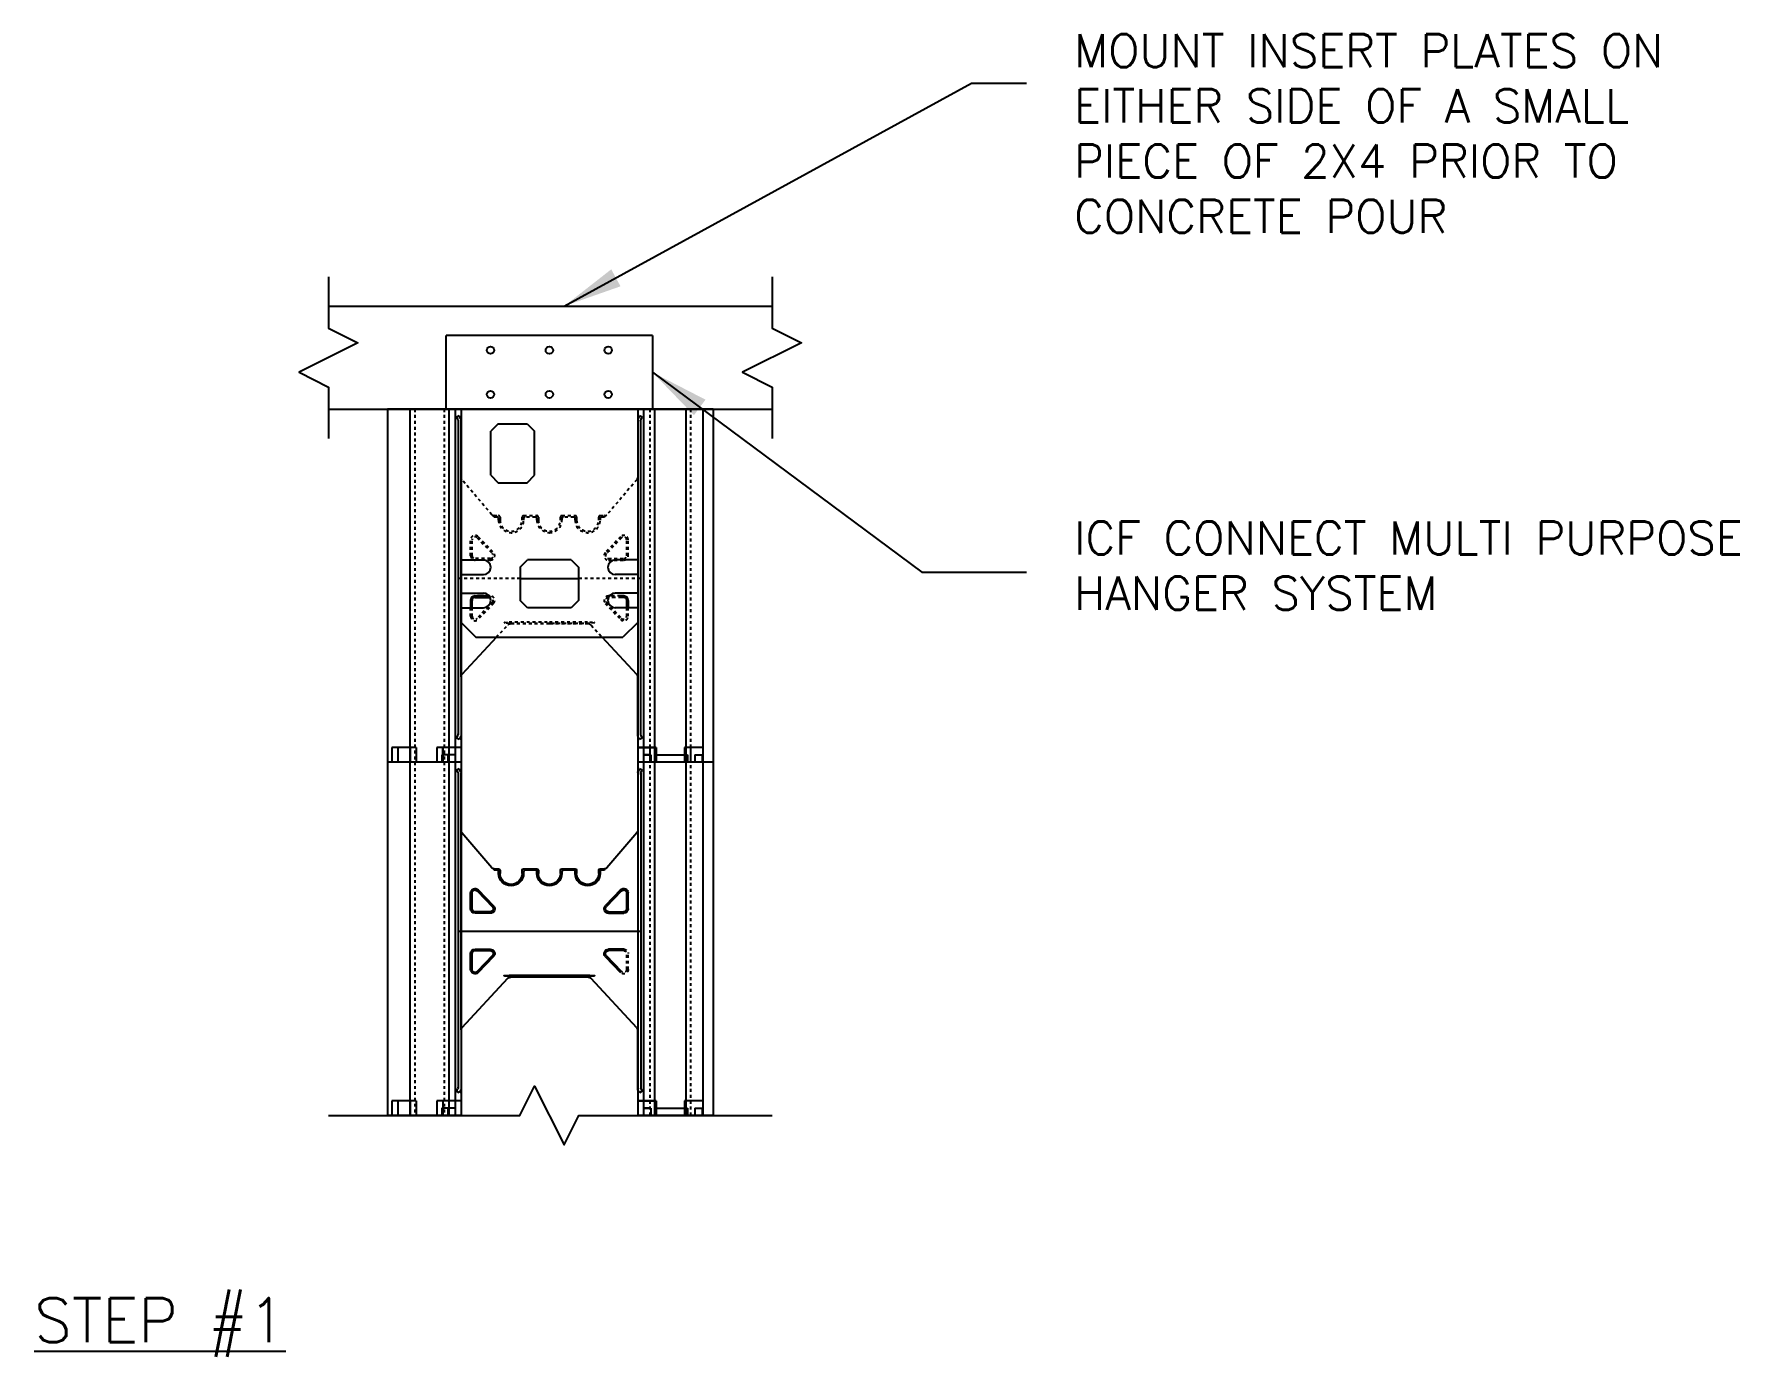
# Model space of a CAD drawing. Header units: inches. Extents: x -50 to 119, y -110 to 80.
# Drawn here: x -48.5 to 9.4, y 32 to 77 of the extents above; entities that cross this region are included whole.
import ezdxf

# ---------------------------------------------------------------- set-up
doc = ezdxf.new("R2010")
doc.units = ezdxf.units.IN
doc.header["$MEASUREMENT"] = 0
doc.linetypes.add('DASHED2', pattern=[0.375, 0.25, -0.125])
doc.linetypes.add('HIDDEN2', pattern=[0.1875, 0.125, -0.0625])
for name, color, linetype in [('LAYER 12', 12, 'Continuous'), ('LAYER 3', 3, 'Continuous'), ('LAYER 5', 5, 'Continuous'), ('LAYER 7', 7, 'Continuous'), ('LAYER 8', 8, 'Continuous')]:
    doc.layers.add(name, color=color, linetype=linetype)
doc.styles.add('NOTES', font='simplex.shx', dxfattribs={"height": 1})
doc.dimstyles.new('DIM-16', dxfattribs={"dimscale": 16, "dimtxt": 0.09375, "dimasz": 0.125, "dimexe": 0.1875, "dimexo": 0.0625, "dimgap": 0.0625, "dimtad": 0, "dimtih": 1, "dimtoh": 1, "dimdec": 4, "dimzin": 3, "dimdsep": 46, "dimlunit": 4, "dimtxsty": 'NOTES', "dimcen": 0.0625, "dimclrt": 4, "dimadec": 0, "dimazin": 0, "dimtfac": 1, "dimtdec": 4, "dimtofl": 0, "dimtmove": 0, "dimatfit": 3, "dimfxl": 1, "dimfrac": 2, "dimtolj": 1, "dimtzin": 0, "dimarcsym": 0})

# ---------------------------------------------------------------- blocks, each defined once
blk = doc.blocks.new('A$C01DD0D20')
at = {"layer": 'LAYER 12'}
for p, q in [((0.35, 12.5), (0.975, 12.5)), ((0.35, 12.5), (0.35, 0)), ((0.35, 12.5), (0.975, 12.5)), ((0.35, 12.5), (0.35, 12)), ((0.925, 12.5), (0.925, 0)), ((0.975, 12.5), (0.975, 12)), ((0.975, 12.5), (0.975, 12)), ((1.937, 12.5), (1.937, 12)), ((1.937, 12.5), (2.562, 12.5)), ((1.937, 12.5), (1.937, 12)), ((1.937, 12.5), (2.562, 12.5)), ((1.987, 12.5), (1.987, 0)), ((2.112, 12.25), (2.112, 12)), ((2.112, 12.25), (2.362, 12.25)), ((2.362, 12.25), (2.362, 0)), ((2.562, 12.5), (2.562, 12)), ((8.562, 12.5), (9.187, 12.5)), ((8.562, 12.5), (8.562, 12)), ((8.562, 12.5), (9.187, 12.5)), ((8.762, 12.25), (8.762, 0)), ((8.762, 12.25), (9.012, 12.25)), ((8.762, 12.25), (8.762, 12)), ((8.762, 12.25), (9.012, 12.25)), ((9.012, 12.25), (9.012, 12)), ((9.012, 12.25), (9.012, 12)), ((9.187, 12.5), (9.187, 12)), ((9.187, 12.5), (9.187, 12)), ((10.087, 12.5), (10.087, 12)), ((10.087, 12.5), (10.712, 12.5)), ((10.087, 12.5), (10.087, 12)), ((10.087, 12.5), (10.712, 12.5)), ((10.712, 12.5), (10.712, 12)), ((10.712, 12.5), (10.712, 12)), ((2.41, 11.727), (2.497, 11.777)), ((2.456, 11.648), (2.41, 11.727)), ((2.462, 11.625), (2.462, 0.927)), ((2.462, 11.586), (2.462, 11.623)), ((2.497, 11.777), (2.556, 11.675)), ((2.562, 11.65), (2.562, 9.67)), ((8.562, 9.67), (8.562, 11.65)), ((8.569, 11.675), (8.628, 11.777)), ((8.628, 11.777), (8.715, 11.727)), ((8.662, 11.625), (8.662, 0.927)), ((8.662, 11.623), (8.662, 11.586)), ((8.715, 11.727), (8.669, 11.648)), ((8.977, 12), (8.977, 0)), ((10.297, 12), (10.297, 0)), ((2.562, 9.67), (2.562, 2.909)), ((2.59, 9.601), (3.608, 8.411)), ((7.517, 8.411), (8.535, 9.601)), ((8.562, 2.909), (8.562, 9.67)), ((3.68, 8.38), (3.687, 8.38)), ((3.837, 8.38), (3.68, 8.38)), ((3.687, 8.38), (3.687, 8.33)), ((3.687, 8.33), (3.787, 8.33)), ((3.837, 8.28), (3.837, 8.225)), ((3.887, 8.225), (3.887, 8.33)), ((4.637, 8.33), (4.637, 8.225)), ((5.137, 8.38), (4.687, 8.38)), ((4.687, 8.225), (4.687, 8.28)), ((4.737, 8.33), (5.087, 8.33)), ((5.137, 8.28), (5.137, 8.225)), ((5.187, 8.225), (5.187, 8.33)), ((5.937, 8.33), (5.937, 8.225)), ((6.437, 8.38), (5.987, 8.38)), ((5.987, 8.225), (5.987, 8.28)), ((6.037, 8.33), (6.387, 8.33)), ((6.437, 8.28), (6.437, 8.225)), ((6.487, 8.225), (6.487, 8.33)), ((7.237, 8.33), (7.237, 8.225)), ((7.445, 8.38), (7.287, 8.38)), ((7.287, 8.225), (7.287, 8.28)), ((7.337, 8.33), (7.437, 8.33)), ((7.437, 8.33), (7.437, 8.38)), ((7.437, 8.38), (7.445, 8.38)), ((2.887, 7.02), (2.887, 7.561)), ((2.937, 7.02), (2.937, 7.561)), ((3.11, 7.63), (3.629, 7.089)), ((3.146, 7.665), (3.665, 7.124)), ((7.979, 7.665), (7.46, 7.124)), ((8.015, 7.63), (7.496, 7.089)), ((8.187, 7.02), (8.187, 7.561)), ((8.237, 7.02), (8.237, 7.561)), ((3.557, 6.92), (3.037, 6.92)), ((3.557, 6.87), (3.037, 6.87)), ((7.568, 6.92), (8.087, 6.92)), ((7.568, 6.87), (8.087, 6.87)), ((2.462, 6.25), (8.662, 6.25)), ((3.037, 5.65), (3.557, 5.65)), ((3.037, 5.6), (3.557, 5.6)), ((3.629, 5.431), (3.11, 4.89)), ((3.665, 5.396), (3.146, 4.855)), ((7.46, 5.396), (7.979, 4.855)), ((7.496, 5.431), (8.015, 4.89)), ((8.087, 5.65), (7.568, 5.65)), ((8.087, 5.6), (7.568, 5.6)), ((8.187, 4.959), (8.187, 5.5)), ((8.237, 4.959), (8.237, 5.5)), ((2.592, 2.979), (4.144, 4.656)), ((4.192, 4.77), (4.036, 4.755)), ((4.036, 4.735), (4.192, 4.72)), ((5.562, 4.77), (4.192, 4.77)), ((4.192, 4.72), (5.562, 4.72)), ((4.25, 4.7), (5.562, 4.7)), ((6.933, 4.77), (5.562, 4.77)), ((5.562, 4.72), (6.933, 4.72)), ((5.562, 4.7), (6.875, 4.7)), ((7.089, 4.755), (6.933, 4.77)), ((6.933, 4.72), (7.089, 4.735)), ((6.981, 4.656), (8.533, 2.979)), ((2.562, 0.9), (2.562, 2.909)), ((8.562, 2.909), (8.562, 0.9)), ((2.456, 0.902), (2.41, 0.823)), ((2.41, 0.823), (2.497, 0.773)), ((2.462, 0.964), (2.462, 0.927)), ((2.497, 0.773), (2.556, 0.875)), ((8.569, 0.875), (8.628, 0.773)), ((8.628, 0.773), (8.715, 0.823)), ((8.662, 0.927), (8.662, 0.964)), ((8.715, 0.823), (8.669, 0.902)), ((0.35, 0.5), (0.975, 0.5)), ((0.35, 0.5), (0.975, 0.5)), ((0.35, 0.5), (0.35, 0)), ((0.35, 0.5), (0.975, 0.5)), ((0.35, 0.5), (0.35, 0)), ((0.35, 0.5), (0.975, 0.5)), ((0.35, 0.5), (0.975, 0.5)), ((0.35, 0.5), (0.975, 0.5)), ((0.35, 0.5), (0.975, 0.5)), ((0.35, 0.5), (0.35, 0)), ((0.35, 0.5), (0.975, 0.5)), ((0.35, 0.5), (0.35, 0)), ((0.35, 0.5), (0.975, 0.5)), ((0.35, 0.5), (0.975, 0.5)), ((0.35, 0.5), (0.975, 0.5)), ((0.35, 0.5), (0.975, 0.5)), ((0.35, 0.5), (0.35, 0)), ((0.35, 0.5), (0.975, 0.5)), ((0.35, 0.5), (0.975, 0.5)), ((0.35, 0.5), (0.975, 0.5)), ((0.35, 0.5), (0.975, 0.5)), ((0.35, 0.5), (0.35, 0)), ((0.35, 0.5), (0.975, 0.5)), ((0.35, 0.5), (0.975, 0.5)), ((0.35, 0.5), (0.975, 0.5)), ((0.35, 0.5), (0.35, 0)), ((0.35, 0.5), (0.975, 0.5)), ((0.35, 0.5), (0.35, 0)), ((0.35, 0.5), (0.35, 0)), ((0.375, 0.25), (0.375, 0)), ((0.625, 0.25), (0.375, 0.25)), ((0.375, 0.25), (0.375, 0)), ((0.625, 0.25), (0.375, 0.25)), ((0.375, 0.25), (0.375, 0)), ((0.625, 0.25), (0.375, 0.25)), ((0.625, 0.25), (0.625, 0)), ((0.625, 0.25), (0.625, 0)), ((0.625, 0.25), (0.625, 0)), ((1.937, 0.25), (0.875, 0.25)), ((0.875, 0.25), (0.875, 0)), ((1.937, 0.25), (0.875, 0.25)), ((0.875, 0.25), (0.875, 0)), ((1.937, 0.25), (0.875, 0.25)), ((0.875, 0.25), (0.875, 0)), ((0.975, 0.5), (0.975, 0)), ((0.975, 0.5), (0.975, 0)), ((0.975, 0.5), (0.975, 0)), ((0.975, 0.5), (0.975, 0)), ((0.975, 0.5), (0.975, 0)), ((0.975, 0.5), (0.975, 0)), ((0.975, 0.5), (0.975, 0)), ((0.975, 0.5), (0.975, 0)), ((0.975, 0.5), (0.975, 0)), ((0.975, 0.5), (0.975, 0)), ((0.975, 0.5), (0.975, 0)), ((0.975, 0.5), (0.975, 0)), ((0.975, 0.5), (0.975, 0)), ((0.975, 0.5), (0.975, 0)), ((0.975, 0.5), (0.975, 0)), ((0.975, 0.5), (0.975, 0)), ((0.975, 0.5), (0.975, 0)), ((0.975, 0.5), (0.975, 0)), ((0.975, 0.5), (0.975, 0)), ((0.975, 0.5), (0.975, 0)), ((1.937, 0.5), (1.937, 0)), ((1.937, 0.5), (2.562, 0.5)), ((1.937, 0.5), (1.937, 0)), ((1.937, 0.5), (2.562, 0.5)), ((1.937, 0.5), (1.937, 0)), ((1.937, 0.5), (2.562, 0.5)), ((1.937, 0.5), (1.937, 0)), ((1.937, 0.5), (2.562, 0.5)), ((1.937, 0.5), (1.937, 0)), ((1.937, 0.5), (2.562, 0.5)), ((1.937, 0.5), (1.937, 0)), ((1.937, 0.5), (2.562, 0.5)), ((1.937, 0.5), (1.937, 0)), ((1.937, 0.5), (2.562, 0.5)), ((1.937, 0.5), (1.937, 0)), ((2.562, 0.5), (1.937, 0.5)), ((1.937, 0.5), (1.937, 0)), ((1.937, 0.5), (2.562, 0.5)), ((1.937, 0.5), (1.937, 0)), ((1.937, 0.5), (2.562, 0.5)), ((1.937, 0.5), (1.937, 0)), ((1.937, 0.5), (2.562, 0.5)), ((1.937, 0.5), (1.937, 0)), ((1.937, 0.5), (2.562, 0.5)), ((1.937, 0.5), (1.937, 0)), ((1.937, 0.5), (2.562, 0.5)), ((1.937, 0.5), (1.937, 0)), ((1.937, 0.5), (2.562, 0.5)), ((1.937, 0.5), (1.937, 0)), ((1.937, 0.5), (2.562, 0.5)), ((1.937, 0.5), (1.937, 0)), ((1.937, 0.5), (2.562, 0.5)), ((1.937, 0.5), (1.937, 0)), ((1.937, 0.5), (2.562, 0.5)), ((1.937, 0.5), (1.937, 0)), ((1.937, 0.5), (2.562, 0.5)), ((1.937, 0.5), (1.937, 0)), ((2.562, 0.5), (1.937, 0.5)), ((1.937, 0.5), (1.937, 0)), ((1.937, 0.5), (2.562, 0.5)), ((1.937, 0.5), (1.937, 0)), ((1.937, 0.5), (2.562, 0.5)), ((1.937, 0.5), (1.937, 0)), ((2.562, 0.5), (1.937, 0.5)), ((1.937, 0.5), (1.937, 0)), ((1.937, 0.5), (2.562, 0.5)), ((2.112, 0.25), (2.112, 0)), ((2.112, 0.25), (2.362, 0.25)), ((2.112, 0.25), (2.112, 0)), ((2.112, 0.25), (2.362, 0.25)), ((2.112, 0.25), (2.112, 0)), ((2.112, 0.25), (2.362, 0.25)), ((2.112, 0.25), (2.112, 0)), ((2.362, 0.25), (2.112, 0.25)), ((2.112, 0.25), (2.112, 0)), ((2.112, 0.25), (2.362, 0.25)), ((2.112, 0.25), (2.112, 0)), ((2.112, 0.25), (2.362, 0.25)), ((2.112, 0.25), (2.112, 0)), ((2.112, 0.25), (2.362, 0.25)), ((2.112, 0.25), (2.112, 0)), ((2.112, 0.25), (2.362, 0.25)), ((2.112, 0.25), (2.112, 0)), ((2.112, 0.25), (2.362, 0.25)), ((2.112, 0.25), (2.112, 0)), ((2.362, 0.25), (2.112, 0.25)), ((2.112, 0.25), (2.112, 0)), ((2.112, 0.25), (2.362, 0.25)), ((2.112, 0.25), (2.112, 0)), ((2.362, 0.25), (2.112, 0.25)), ((2.362, 0.25), (2.362, 0)), ((2.362, 0.25), (2.362, 0)), ((2.362, 0.25), (2.362, 0)), ((2.562, 0.5), (2.562, 0)), ((2.562, 0.5), (2.562, 0)), ((2.562, 0.5), (2.562, 0)), ((2.562, 0.5), (2.562, 0)), ((2.562, 0.5), (2.562, 0)), ((2.562, 0.5), (2.562, 0)), ((2.562, 0.5), (2.562, 0)), ((2.562, 0.5), (2.562, 0)), ((2.562, 0.5), (2.562, 0)), ((2.562, 0.5), (2.562, 0)), ((2.562, 0.5), (2.562, 0)), ((8.562, 0.5), (9.183, 0.5)), ((8.562, 0.5), (9.183, 0.5)), ((8.562, 0.5), (9.183, 0.5)), ((8.758, 0.25), (8.758, 0)), ((8.758, 0.25), (9.008, 0.25)), ((8.758, 0.25), (9.008, 0.25)), ((8.758, 0.25), (8.758, 0)), ((8.758, 0.25), (9.008, 0.25)), ((8.762, 0.5), (8.762, 0)), ((8.762, 0.5), (9.387, 0.5)), ((8.962, 0.25), (9.212, 0.25)), ((9.008, 0.25), (9.008, 0)), ((9.008, 0.25), (9.008, 0)), ((9.008, 0.25), (9.008, 0)), ((9.183, 0.5), (9.183, 0)), ((9.183, 0.5), (9.183, 0)), ((9.183, 0.5), (9.183, 0)), ((9.212, 0.25), (9.212, 0)), ((9.387, 0.5), (9.387, 0)), ((10.083, 0.5), (10.083, 0)), ((10.083, 0.5), (10.708, 0.5)), ((10.083, 0.5), (10.083, 0)), ((10.083, 0.5), (10.708, 0.5)), ((10.083, 0.5), (10.083, 0)), ((10.083, 0.5), (10.708, 0.5)), ((10.287, 0.5), (10.287, 0)), ((10.287, 0.5), (10.912, 0.5)), ((10.708, 0.5), (10.708, 0)), ((10.708, 0.5), (10.708, 0)), ((10.708, 0.5), (10.708, 0)), ((10.912, 0.5), (10.912, 0))]:
    blk.add_line(p, q, dxfattribs=at)
at = {"layer": 'LAYER 12', "linetype": 'DASHED2', "ltscale": 0.15}
for p, q in [((0.765, 12.5), (0.765, 0)), ((2.147, 12.5), (2.147, 0)), ((9.137, 12), (9.137, 0)), ((10.137, 12), (10.137, 0)), ((2.887, 4.959), (2.887, 5.5)), ((2.937, 4.959), (2.937, 5.5))]:
    blk.add_line(p, q, dxfattribs=at)
at = {"layer": 'LAYER 12'}
for centre, radius, start, end in [((2.412, 11.623), 0.05, 0, 30), ((2.512, 11.65), 0.05, 0, 30), ((8.612, 11.65), 0.05, 150, 180), ((8.712, 11.623), 0.05, 150, 180), ((2.662, 9.67), 0.1, 180, 223.83086), ((8.462, 9.67), 0.1, 316.16914, 360), ((3.68, 8.48), 0.1, 223.83086, 270), ((3.787, 8.28), 0.05, 360, 90), ((3.837, 8.33), 0.05, 0, 90), ((4.262, 8.225), 0.425, 180, 360), ((4.262, 8.225), 0.375, 180, 0), ((4.687, 8.33), 0.05, 90, 180), ((4.737, 8.28), 0.05, 90, 180), ((5.087, 8.28), 0.05, 360, 90), ((5.137, 8.33), 0.05, 0, 90), ((5.562, 8.225), 0.425, 180, 270), ((5.562, 8.225), 0.375, 180, 270), ((5.562, 8.225), 0.425, 270, 0), ((5.562, 8.225), 0.375, 270, 0), ((5.987, 8.33), 0.05, 90, 180), ((6.037, 8.28), 0.05, 90, 180), ((6.387, 8.28), 0.05, 0, 90), ((6.437, 8.33), 0.05, 0, 90), ((6.862, 8.225), 0.425, 180, 0), ((6.862, 8.225), 0.375, 180, 0), ((7.287, 8.33), 0.05, 90, 180), ((7.337, 8.28), 0.05, 90, 180), ((7.445, 8.48), 0.1, 270, 316.16914), ((3.037, 7.561), 0.15, 43.83086, 180), ((3.037, 7.561), 0.1, 43.83086, 180), ((8.087, 7.561), 0.15, 0, 136.16914), ((8.087, 7.561), 0.1, 0, 136.16914), ((3.037, 7.02), 0.15, 180, 270), ((3.037, 7.02), 0.1, 180, 270), ((3.557, 7.02), 0.15, 270, 43.83086), ((3.557, 7.02), 0.1, 270, 43.83086), ((7.568, 7.02), 0.15, 136.16914, 270), ((7.568, 7.02), 0.1, 136.16914, 270), ((8.087, 7.02), 0.15, 270, 0), ((8.087, 7.02), 0.1, 270, 360), ((3.557, 5.5), 0.15, 316.16914, 90), ((3.557, 5.5), 0.1, 316.16914, 90), ((7.568, 5.5), 0.15, 90, 223.83086), ((7.568, 5.5), 0.1, 90, 223.83086), ((8.087, 5.5), 0.15, 360, 90), ((8.087, 5.5), 0.1, 0, 90), ((4.037, 4.745), 0.01, 97.40989, 262.59011), ((4.25, 4.55), 0.15, 90, 135), ((6.875, 4.55), 0.15, 45, 90), ((7.088, 4.745), 0.01, 277.40989, 82.59011), ((8.087, 4.959), 0.15, 223.83086, 360), ((8.087, 4.959), 0.1, 223.83086, 0), ((2.662, 2.909), 0.1, 135, 180), ((8.462, 2.909), 0.1, 360, 45), ((2.412, 0.927), 0.05, 330, 360), ((2.512, 0.9), 0.05, 330, 360), ((8.612, 0.9), 0.05, 180, 210), ((8.712, 0.927), 0.05, 180, 210)]:
    blk.add_arc(centre, radius, start, end, dxfattribs=at)
at = {"layer": 'LAYER 12', "linetype": 'DASHED2', "ltscale": 0.15}
for centre, radius, start, end in [((3.037, 5.5), 0.15, 90, 180), ((3.037, 5.5), 0.1, 90, 180), ((3.037, 4.959), 0.15, 180, 316.16914), ((3.037, 4.959), 0.1, 180, 316.16914)]:
    blk.add_arc(centre, radius, start, end, dxfattribs=at)
at = {"layer": 'LAYER 5'}
for p, q in [((2.562, 12.5), (2.562, 0)), ((8.562, 12.5), (8.562, 0)), ((0, 12), (0, 0)), ((0, 12), (2.562, 12)), ((8.562, 12), (11.062, 12)), ((11.062, 12), (11.062, 0)), ((0, 0), (2.562, 0)), ((8.562, 0), (11.062, 0))]:
    blk.add_line(p, q, dxfattribs=at)
blk = doc.blocks.new('A$C22584B8D')
at = {"layer": 'LAYER 5'}
for p, q in [((0, 7.75), (0, 10.25)), ((7, 10.25), (0, 10.25)), ((7, 10.25), (7, 7.75)), ((7, 7.75), (0, 7.75)), ((0.5, 7.75), (0.5, 2.625)), ((6.5, 7.75), (6.5, 2.625)), ((1.761, 7.25), (1.511, 7)), ((1.511, 5.5), (1.511, 7)), ((1.761, 7.25), (2.75, 7.25)), ((2.75, 7.25), (3, 7)), ((3, 5.5), (3, 7)), ((1.511, 5.5), (1.761, 5.25)), ((1.761, 5.25), (2.75, 5.25)), ((2.75, 5.25), (3, 5.5)), ((0.5, 2.625), (1.261, 2.625)), ((2.511, 2.375), (2.761, 2.625)), ((2.511, 2.375), (2.511, 1.25)), ((4.239, 2.625), (2.761, 2.625)), ((4.239, 2.625), (4.489, 2.375)), ((4.489, 2.375), (4.489, 1.25)), ((6.5, 2.625), (5.739, 2.625)), ((0.5, 2.125), (0.5, 1.5)), ((0.5, 2.125), (1.261, 2.125)), ((6.5, 2.125), (5.739, 2.125)), ((6.5, 2.125), (6.5, 1.5)), ((0.5, 1.5), (1.261, 1.5)), ((2.761, 1), (2.511, 1.25)), ((4.489, 1.25), (4.239, 1)), ((6.5, 1.5), (5.739, 1.5)), ((0.5, 1), (0.5, 0.5)), ((0.5, 1), (1.261, 1)), ((4.239, 1), (2.761, 1)), ((6.5, 1), (5.739, 1)), ((6.5, 1), (6.5, 0.5)), ((0.5, 0.5), (1, 0)), ((1, 0), (6, 0)), ((6.5, 0.5), (6, 0))]:
    blk.add_line(p, q, dxfattribs=at)
for centre in [(1.5, 9.75), (3.5, 9.75), (5.5, 9.75), (1.5, 8.25), (3.5, 8.25), (5.5, 8.25)]:
    blk.add_circle(centre, 0.125, dxfattribs=at)
for centre, start, end in [((1.261, 2.375), 270, 90), ((5.739, 2.375), 90, 270), ((1.261, 1.25), 270, 90), ((5.739, 1.25), 90, 270)]:
    blk.add_arc(centre, 0.25, start, end, dxfattribs=at)

msp = doc.modelspace()

# ---------------------------------------------------------------- linework, layer by layer
at = {"layer": 'LAYER 12'}
for p, q in [((-35.77927, 64.21694), (-35.77927, 52.21694)), ((-34.45927, 64.21694), (-34.45927, 52.21694)), ((-34.24427, 64.21694), (-34.24427, 52.21694)), ((-34.11005, 63.99383), (-34.19665, 63.94383)), ((-34.19665, 63.94383), (-34.15097, 63.86469)), ((-34.14427, 63.84194), (-34.14427, 53.1442)), ((-34.14427, 63.83969), (-34.14427, 63.80309)), ((-34.05097, 63.89149), (-34.11005, 63.99383)), ((-34.04427, 61.88718), (-34.04427, 63.86649)), ((-28.04427, 63.86649), (-28.04427, 61.88718)), ((-27.97848, 63.99383), (-28.03757, 63.89149)), ((-27.89188, 63.94383), (-27.97848, 63.99383)), ((-27.94427, 63.84194), (-27.94427, 53.1442)), ((-27.94427, 63.80309), (-27.94427, 63.83969)), ((-27.93757, 63.86469), (-27.89188, 63.94383)), ((-27.84427, 64.21694), (-27.84427, 52.21694)), ((-27.46927, 64.21694), (-27.46927, 52.21694)), ((-26.40677, 64.21694), (-26.40677, 52.21694)), ((-25.83177, 64.21694), (-25.83177, 52.21694)), ((-34.04427, 55.12552), (-34.04427, 61.88718)), ((-28.04427, 61.88718), (-28.04427, 55.12552)), ((-32.03281, 58.46694), (-30.05572, 58.46694)), ((-33.71927, 57.71694), (-33.71927, 57.46694)), ((-33.66927, 57.46694), (-33.66927, 57.71694)), ((-33.56927, 57.81694), (-33.51194, 57.81694)), ((-33.51194, 57.81694), (-33.04988, 57.81694)), ((-33.08281, 57.86694), (-33.48281, 57.86694)), ((-28.51927, 57.81694), (-28.57659, 57.81694)), ((-28.41927, 57.46694), (-28.41927, 57.71694)), ((-28.36927, 57.71694), (-28.36927, 57.46694)), ((-32.839, 56.46694), (-34.01498, 55.19623)), ((-28.07356, 55.19623), (-29.24954, 56.46694)), ((-34.04427, 55.12552), (-34.04427, 53.1174)), ((-28.04427, 53.1174), (-28.04427, 55.12552)), ((-34.19665, 53.04006), (-34.15097, 53.1192)), ((-34.11005, 52.99006), (-34.19665, 53.04006)), ((-34.14427, 53.1442), (-34.14427, 53.1808)), ((-34.05097, 53.0924), (-34.11005, 52.99006)), ((-27.97848, 52.99006), (-28.03757, 53.0924)), ((-27.89188, 53.04006), (-27.97848, 52.99006)), ((-27.94427, 53.1808), (-27.94427, 53.1442)), ((-27.93757, 53.1192), (-27.89188, 53.04006)), ((-36.39427, 52.71694), (-36.39427, 52.21694)), ((-35.76927, 52.71694), (-36.39427, 52.71694)), ((-36.18997, 52.71694), (-36.18997, 52.21694)), ((-35.56497, 52.71694), (-36.18997, 52.71694)), ((-36.18997, 52.71694), (-36.18997, 52.21694)), ((-35.56497, 52.71694), (-36.18997, 52.71694)), ((-36.18997, 52.71694), (-36.18997, 52.21694)), ((-35.56497, 52.71694), (-36.18997, 52.71694)), ((-35.76927, 52.71694), (-35.76927, 52.21694)), ((-35.56497, 52.71694), (-35.56497, 52.21694)), ((-35.56497, 52.71694), (-35.56497, 52.21694)), ((-35.56497, 52.71694), (-35.56497, 52.21694)), ((-34.86927, 52.71694), (-34.86927, 52.21694)), ((-34.24427, 52.71694), (-34.86927, 52.71694)), ((-34.69427, 52.46694), (-34.69427, 52.21694)), ((-34.44427, 52.46694), (-34.69427, 52.46694)), ((-34.66497, 52.71694), (-34.66497, 52.21694)), ((-34.04427, 52.71694), (-34.66497, 52.71694)), ((-34.66497, 52.71694), (-34.66497, 52.21694)), ((-34.04427, 52.71694), (-34.66497, 52.71694)), ((-34.66497, 52.71694), (-34.66497, 52.21694)), ((-34.04427, 52.71694), (-34.66497, 52.71694)), ((-34.48997, 52.46694), (-34.48997, 52.21694)), ((-34.23997, 52.46694), (-34.48997, 52.46694)), ((-34.48997, 52.46694), (-34.48997, 52.21694)), ((-34.23997, 52.46694), (-34.48997, 52.46694)), ((-34.48997, 52.46694), (-34.48997, 52.21694)), ((-34.23997, 52.46694), (-34.48997, 52.46694)), ((-34.24427, 52.71694), (-34.24427, 52.21694)), ((-34.23997, 52.46694), (-34.23997, 52.21694)), ((-34.23997, 52.46694), (-34.23997, 52.21694)), ((-28.04427, 52.71694), (-28.04427, 52.21694)), ((-27.41927, 52.71694), (-28.04427, 52.71694)), ((-27.41927, 52.71694), (-28.04427, 52.71694)), ((-27.41927, 52.71694), (-28.04427, 52.71694)), ((-27.41927, 52.71694), (-28.04427, 52.71694)), ((-28.04427, 52.71694), (-28.04427, 52.21694)), ((-27.41927, 52.71694), (-28.04427, 52.71694)), ((-28.04427, 52.71694), (-28.04427, 52.21694)), ((-27.41927, 52.71694), (-28.04427, 52.71694)), ((-27.41927, 52.71694), (-28.04427, 52.71694)), ((-27.41927, 52.71694), (-28.04427, 52.71694)), ((-27.41927, 52.71694), (-28.04427, 52.71694)), ((-28.04427, 52.71694), (-28.04427, 52.21694)), ((-27.41927, 52.71694), (-28.04427, 52.71694)), ((-27.41927, 52.71694), (-28.04427, 52.71694)), ((-27.41927, 52.71694), (-28.04427, 52.71694)), ((-27.41927, 52.71694), (-28.04427, 52.71694)), ((-28.04427, 52.71694), (-28.04427, 52.21694)), ((-27.41927, 52.71694), (-28.04427, 52.71694)), ((-27.41927, 52.71694), (-28.04427, 52.71694)), ((-28.04427, 52.71694), (-28.04427, 52.21694)), ((-28.04427, 52.71694), (-27.41927, 52.71694)), ((-27.41927, 52.71694), (-28.04427, 52.71694)), ((-28.04427, 52.71694), (-28.04427, 52.21694)), ((-27.41927, 52.71694), (-28.04427, 52.71694)), ((-28.04427, 52.71694), (-28.04427, 52.21694)), ((-28.04427, 52.71694), (-27.41927, 52.71694)), ((-28.04427, 52.71694), (-28.04427, 52.21694)), ((-27.41927, 52.71694), (-28.04427, 52.71694)), ((-27.41927, 52.71693), (-28.04427, 52.71693)), ((-28.04427, 52.71693), (-28.04427, 52.21693)), ((-27.41927, 52.71693), (-28.04427, 52.71693)), ((-28.04427, 52.71693), (-28.04427, 52.21693)), ((-28.04427, 52.71693), (-27.41927, 52.71693)), ((-27.59427, 52.46694), (-27.84427, 52.46694)), ((-27.59427, 52.46694), (-27.84427, 52.46694)), ((-27.59427, 52.46694), (-27.84427, 52.46694)), ((-27.59427, 52.46694), (-27.84427, 52.46694)), ((-27.59427, 52.46694), (-27.84427, 52.46694)), ((-27.59427, 52.46694), (-27.84427, 52.46694)), ((-27.59427, 52.46694), (-27.84427, 52.46694)), ((-27.84427, 52.46694), (-27.84427, 52.21694)), ((-27.84427, 52.46694), (-27.59427, 52.46694)), ((-27.59427, 52.46694), (-27.84427, 52.46694)), ((-27.84427, 52.46694), (-27.84427, 52.21694)), ((-27.84427, 52.46694), (-27.59427, 52.46694)), ((-27.59427, 52.46693), (-27.84427, 52.46693)), ((-27.84427, 52.46693), (-27.84427, 52.21693)), ((-27.84427, 52.46693), (-27.59427, 52.46693)), ((-27.59427, 52.46694), (-27.59427, 52.21694)), ((-27.59427, 52.46694), (-27.59427, 52.21694)), ((-27.59427, 52.46694), (-27.59427, 52.21694)), ((-27.59427, 52.46694), (-27.59427, 52.21694)), ((-27.59427, 52.46694), (-27.59427, 52.21694)), ((-27.59427, 52.46694), (-27.59427, 52.21694)), ((-27.59427, 52.46694), (-27.59427, 52.21694)), ((-27.59427, 52.46694), (-27.59427, 52.21694)), ((-27.59427, 52.46694), (-27.59427, 52.21694)), ((-27.59427, 52.46694), (-27.59427, 52.21694)), ((-27.59427, 52.46693), (-27.59427, 52.21693)), ((-27.59427, 52.46693), (-27.59427, 52.21693)), ((-27.41927, 52.71694), (-27.41927, 52.21694)), ((-27.41927, 52.71694), (-27.41927, 52.21694)), ((-27.41927, 52.71694), (-27.41927, 52.21694)), ((-27.41927, 52.71694), (-27.41927, 52.21694)), ((-27.41927, 52.71694), (-27.41927, 52.21694)), ((-27.41927, 52.71694), (-27.41927, 52.21694)), ((-27.41927, 52.71694), (-27.41927, 52.21694)), ((-27.41927, 52.71694), (-27.41927, 52.21694)), ((-27.41927, 52.71694), (-27.41927, 52.21694)), ((-27.41927, 52.71694), (-27.41927, 52.21694)), ((-27.41927, 52.71694), (-27.41927, 52.21694)), ((-27.41927, 52.71694), (-27.41927, 52.21694)), ((-27.41927, 52.71694), (-27.41927, 52.21694)), ((-27.41927, 52.71694), (-27.41927, 52.21694)), ((-27.41927, 52.71694), (-27.41927, 52.21694)), ((-27.41927, 52.71694), (-27.41927, 52.21694)), ((-27.41927, 52.71694), (-27.41927, 52.21694)), ((-27.41927, 52.71694), (-27.41927, 52.21694)), ((-27.41927, 52.71694), (-27.41927, 52.21694)), ((-27.41927, 52.71694), (-27.41927, 52.21694)), ((-27.41927, 52.71693), (-27.41927, 52.21693)), ((-27.41927, 52.71693), (-27.41927, 52.21693)), ((-27.41927, 52.71693), (-27.41927, 52.21693)), ((-27.41927, 52.46694), (-26.35677, 52.46694)), ((-27.41927, 52.46694), (-26.35677, 52.46694)), ((-27.41927, 52.46693), (-26.35677, 52.46693)), ((-25.83177, 52.71694), (-26.45677, 52.71694)), ((-26.45677, 52.71694), (-26.45677, 52.21694)), ((-25.83177, 52.71694), (-26.45677, 52.71694)), ((-26.45677, 52.71694), (-26.45677, 52.21694)), ((-25.83177, 52.71694), (-26.45677, 52.71694)), ((-26.45677, 52.71694), (-26.45677, 52.21694)), ((-25.83177, 52.71694), (-26.45677, 52.71694)), ((-26.45677, 52.71694), (-26.45677, 52.21694)), ((-25.83177, 52.71694), (-26.45677, 52.71694)), ((-26.45677, 52.71694), (-26.45677, 52.21694)), ((-25.83177, 52.71694), (-26.45677, 52.71694)), ((-26.45677, 52.71694), (-26.45677, 52.21694)), ((-25.83177, 52.71694), (-26.45677, 52.71694)), ((-26.45677, 52.71694), (-26.45677, 52.21694)), ((-25.83177, 52.71694), (-26.45677, 52.71694)), ((-26.45677, 52.71694), (-26.45677, 52.21694)), ((-25.83177, 52.71694), (-26.45677, 52.71694)), ((-26.45677, 52.71694), (-26.45677, 52.21694)), ((-25.83177, 52.71694), (-26.45677, 52.71694)), ((-26.45677, 52.71694), (-26.45677, 52.21694)), ((-25.83177, 52.71694), (-26.45677, 52.71694)), ((-26.45677, 52.71694), (-26.45677, 52.21694)), ((-25.83177, 52.71694), (-26.45677, 52.71694)), ((-26.45677, 52.71694), (-26.45677, 52.21694)), ((-25.83177, 52.71694), (-26.45677, 52.71694)), ((-26.45677, 52.71694), (-26.45677, 52.21694)), ((-25.83177, 52.71694), (-26.45677, 52.71694)), ((-26.45677, 52.71694), (-26.45677, 52.21694)), ((-25.83177, 52.71694), (-26.45677, 52.71694)), ((-26.45677, 52.71694), (-26.45677, 52.21694)), ((-25.83177, 52.71694), (-26.45677, 52.71694)), ((-26.45677, 52.71694), (-26.45677, 52.21694)), ((-25.83177, 52.71694), (-26.45677, 52.71694)), ((-26.45677, 52.71694), (-26.45677, 52.21694)), ((-25.83177, 52.71694), (-26.45677, 52.71694)), ((-26.45677, 52.71694), (-26.45677, 52.21694)), ((-25.83177, 52.71693), (-26.45677, 52.71693)), ((-26.45677, 52.71693), (-26.45677, 52.21693)), ((-25.83177, 52.71693), (-26.45677, 52.71693)), ((-26.45677, 52.71693), (-26.45677, 52.21693)), ((-26.35677, 52.46694), (-26.35677, 52.21694)), ((-26.35677, 52.46694), (-26.35677, 52.21694)), ((-26.35677, 52.46693), (-26.35677, 52.21693)), ((-26.10677, 52.46694), (-26.10677, 52.21694)), ((-26.10677, 52.46694), (-25.85677, 52.46694)), ((-26.10677, 52.46694), (-26.10677, 52.21694)), ((-26.10677, 52.46694), (-25.85677, 52.46694)), ((-26.10677, 52.46693), (-26.10677, 52.21693)), ((-26.10677, 52.46693), (-25.85677, 52.46693)), ((-25.85677, 52.46694), (-25.85677, 52.21694)), ((-25.85677, 52.46694), (-25.85677, 52.21694)), ((-25.85677, 52.46693), (-25.85677, 52.21693)), ((-25.83177, 52.71694), (-25.83177, 52.21694)), ((-25.83177, 52.71694), (-25.83177, 52.21694)), ((-25.83177, 52.71694), (-25.83177, 52.21694)), ((-25.83177, 52.71694), (-25.83177, 52.21694)), ((-25.83177, 52.71694), (-25.83177, 52.21694)), ((-25.83177, 52.71694), (-25.83177, 52.21694)), ((-25.83177, 52.71694), (-25.83177, 52.21694)), ((-25.83177, 52.71693), (-25.83177, 52.21693)), ((-25.83177, 52.71693), (-25.83177, 52.21693))]:
    msp.add_line(p, q, dxfattribs=at)
at = {"layer": 'LAYER 12', "linetype": 'DASHED2', "ltscale": 0.15}
for p, q in [((-35.61927, 64.21694), (-35.61927, 52.21694)), ((-34.61927, 64.21694), (-34.61927, 52.21694)), ((-27.62927, 64.21694), (-27.62927, 52.21694)), ((-26.24677, 64.21694), (-26.24677, 52.21694))]:
    msp.add_line(p, q, dxfattribs=at)
at = {"layer": 'LAYER 12', "linetype": 'DASHED2', "ltscale": 0.05}
for p, q in [((-32.99878, 60.62769), (-34.01641, 61.81792)), ((-28.07212, 61.81792), (-29.08975, 60.62769)), ((-32.91927, 60.59694), (-32.92664, 60.59694)), ((-32.92664, 60.59694), (-32.76927, 60.59694)), ((-32.91927, 60.54694), (-32.91927, 60.59694)), ((-32.81927, 60.54694), (-32.91927, 60.54694)), ((-32.76927, 60.44194), (-32.76927, 60.49694)), ((-32.71927, 60.54694), (-32.71927, 60.44194)), ((-31.96927, 60.44194), (-31.96927, 60.54694)), ((-31.91927, 60.59694), (-31.46927, 60.59694)), ((-31.91927, 60.49694), (-31.91927, 60.44194)), ((-31.51927, 60.54694), (-31.86927, 60.54694)), ((-31.46927, 60.44194), (-31.46927, 60.49694)), ((-31.41927, 60.54694), (-31.41927, 60.44194)), ((-30.66927, 60.44194), (-30.66927, 60.54694)), ((-30.61927, 60.59694), (-30.16927, 60.59694)), ((-30.61927, 60.49694), (-30.61927, 60.44194)), ((-30.21927, 60.54694), (-30.56927, 60.54694)), ((-30.16927, 60.44194), (-30.16927, 60.49694)), ((-30.11927, 60.54694), (-30.11927, 60.44194)), ((-29.36927, 60.44194), (-29.36927, 60.54694)), ((-29.31927, 60.59694), (-29.16189, 60.59694)), ((-29.31927, 60.49694), (-29.31927, 60.44194)), ((-29.16927, 60.54694), (-29.26927, 60.54694)), ((-29.16189, 60.59694), (-29.16927, 60.59694)), ((-29.16927, 60.59694), (-29.16927, 60.54694)), ((-33.71927, 59.23694), (-33.71927, 59.77797)), ((-33.66927, 59.23694), (-33.66927, 59.77797)), ((-33.49713, 59.84722), (-32.97775, 59.3062)), ((-33.46106, 59.88185), (-32.94168, 59.34082)), ((-28.62747, 59.88185), (-29.14686, 59.34082)), ((-28.59141, 59.84722), (-29.11079, 59.3062)), ((-28.41927, 59.23694), (-28.41927, 59.77797)), ((-28.36927, 59.23694), (-28.36927, 59.77797)), ((-33.04988, 59.13694), (-33.56927, 59.13694)), ((-29.03865, 59.13694), (-28.51927, 59.13694)), ((-33.04988, 59.08694), (-33.56927, 59.08694)), ((-29.03865, 59.08694), (-28.51927, 59.08694)), ((-32.03281, 58.46694), (-34.14427, 58.46694)), ((-27.94427, 58.46694), (-30.05572, 58.46694)), ((-33.71927, 57.17592), (-33.71927, 57.46694)), ((-33.66927, 57.17592), (-33.66927, 57.46694)), ((-33.56927, 57.86694), (-33.48281, 57.86694)), ((-32.97775, 57.64769), (-33.49713, 57.10667)), ((-32.94168, 57.61306), (-33.46106, 57.07204)), ((-33.08281, 57.86694), (-33.04988, 57.86694)), ((-33.05368, 57.81694), (-33.04988, 57.81694)), ((-29.14686, 57.61306), (-28.62747, 57.07204)), ((-29.11079, 57.64769), (-28.59141, 57.10667)), ((-29.00572, 57.86694), (-29.03865, 57.86694)), ((-29.03485, 57.81694), (-29.03865, 57.81694)), ((-28.51927, 57.86694), (-28.60572, 57.86694)), ((-28.41927, 57.17592), (-28.41927, 57.46694)), ((-28.36927, 57.17592), (-28.36927, 57.46694)), ((-32.84778, 56.47202), (-32.4632, 56.87301)), ((-32.57065, 56.97186), (-32.41454, 56.98694)), ((-32.41454, 56.93694), (-32.57065, 56.95203)), ((-32.41454, 56.98694), (-31.04427, 56.98694)), ((-31.04427, 56.93694), (-32.41454, 56.93694)), ((-31.04427, 56.91694), (-32.35713, 56.91694)), ((-31.04427, 56.98694), (-29.674, 56.98694)), ((-29.674, 56.93694), (-31.04427, 56.93694)), ((-29.7314, 56.91694), (-31.04427, 56.91694)), ((-29.674, 56.98694), (-29.51789, 56.97186)), ((-29.51789, 56.95203), (-29.674, 56.93694)), ((-29.62533, 56.87301), (-29.24954, 56.46694))]:
    msp.add_line(p, q, dxfattribs=at)
at = {"layer": 'LAYER 12', "linetype": 'HIDDEN2'}
for p, q in [((-28.57659, 57.81694), (-29.03485, 57.81694)), ((-28.60572, 57.86694), (-29.00572, 57.86694))]:
    msp.add_line(p, q, dxfattribs=at)
at = {"layer": 'LAYER 12'}
for centre, radius, start, end in [((-34.19427, 63.83969), 0.05, 0, 30), ((-34.09427, 63.86649), 0.05, 0, 30), ((-27.99427, 63.86649), 0.05, 150, 180), ((-27.89427, 63.83969), 0.05, 150, 180), ((-33.94427, 61.88718), 0.1, 180, 223.8308607), ((-28.14426, 61.88718), 0.1, 316.1691393, 0), ((-33.56927, 57.71694), 0.15, 90, 180), ((-33.56927, 57.71694), 0.1, 90, 180), ((-28.51927, 57.71694), 0.15, 360, 90), ((-28.51927, 57.71694), 0.1, 0, 90), ((-33.94427, 55.12552), 0.1, 135, 180), ((-28.14427, 55.12552), 0.1, 360, 45), ((-34.19427, 53.1442), 0.05, 330, 360), ((-34.09427, 53.1174), 0.05, 330, 360), ((-27.99427, 53.1174), 0.05, 180, 210), ((-27.89427, 53.1442), 0.05, 180, 210)]:
    msp.add_arc(centre, radius, start, end, dxfattribs=at)
at = {"layer": 'LAYER 12', "linetype": 'DASHED2', "ltscale": 0.05}
for centre, radius, start, end in [((-32.92664, 60.69694), 0.1, 223.8308607, 270), ((-32.81927, 60.49694), 0.05, 0, 90), ((-32.76927, 60.54694), 0.05, 0, 90), ((-32.34427, 60.44194), 0.425, 180, 360), ((-32.34427, 60.44194), 0.375, 180, 0), ((-31.91927, 60.54694), 0.05, 90, 180), ((-31.86927, 60.49694), 0.05, 90, 180), ((-31.51927, 60.49694), 0.05, 0, 90), ((-31.46927, 60.54694), 0.05, 0, 90), ((-31.04427, 60.44194), 0.425, 180, 270), ((-31.04427, 60.44194), 0.375, 180, 270), ((-31.04427, 60.44194), 0.425, 270, 0), ((-31.04427, 60.44194), 0.375, 270, 0), ((-30.61927, 60.54694), 0.05, 90, 180), ((-30.56927, 60.49694), 0.05, 90, 180), ((-30.21927, 60.49694), 0.05, 0, 90), ((-30.16927, 60.54694), 0.05, 0, 90), ((-29.74427, 60.44194), 0.425, 180, 0), ((-29.74427, 60.44194), 0.375, 180, 0), ((-29.31927, 60.54694), 0.05, 90, 180), ((-29.26927, 60.49694), 0.05, 90, 180), ((-29.16189, 60.69694), 0.1, 270, 316.1691393), ((-33.56927, 59.77797), 0.15, 43.8308607, 180), ((-33.56927, 59.77797), 0.1, 43.8308607, 180), ((-28.51927, 59.77797), 0.15, 0, 136.1691393), ((-28.51927, 59.77797), 0.1, 0, 136.1691393), ((-33.56927, 59.23694), 0.15, 180, 270), ((-33.56927, 59.23694), 0.1, 180, 270), ((-33.04988, 59.23694), 0.15, 270, 43.8308607), ((-33.04988, 59.23694), 0.1, 270, 43.8308607), ((-29.03865, 59.23694), 0.15, 136.1691393, 270), ((-29.03865, 59.23694), 0.1, 136.1691393, 270), ((-28.51927, 59.23694), 0.15, 270, 0), ((-28.51927, 59.23694), 0.1, 270, 360), ((-33.04988, 57.71694), 0.15, 316.1691393, 90), ((-33.04988, 57.71694), 0.1, 316.1691393, 90), ((-29.03865, 57.71694), 0.15, 90, 223.8308607), ((-29.03865, 57.71694), 0.1, 90, 223.8308607), ((-33.56927, 57.17592), 0.15, 180, 316.1691393), ((-33.56927, 57.17592), 0.1, 180, 316.1691393), ((-32.56936, 56.96194), 0.01, 97.4098908, 262.5901092), ((-32.35713, 56.76694), 0.15, 90, 135), ((-29.7314, 56.76694), 0.15, 45, 90), ((-29.51918, 56.96194), 0.01, 277.4098908, 82.5901092), ((-28.51927, 57.17592), 0.15, 223.8308607, 360), ((-28.51927, 57.17592), 0.1, 223.8308607, 0)]:
    msp.add_arc(centre, radius, start, end, dxfattribs=at)
at = {"layer": 'LAYER 3', "flags": 128}
for points in [[(-38.54427, 68.71694), (-38.54427, 66.96694), (-37.54427, 66.46694), (-39.54427, 65.46694), (-38.54427, 64.96694), (-38.54427, 63.21694)], [(-23.48177, 68.71694), (-23.48177, 66.96694), (-22.48177, 66.46694), (-24.48177, 65.46694), (-23.48177, 64.96694), (-23.48177, 63.21694)], [(-38.54427, 40.21694), (-32.04427, 40.21694), (-31.54427, 41.21694), (-30.54427, 39.21694), (-30.04427, 40.21694), (-23.48177, 40.21694)]]:
    msp.add_lwpolyline(points, dxfattribs=at)
at = {"layer": 'LAYER 5'}
for p, q in [((-38.54427, 67.71694), (-23.48177, 67.71694)), ((-38.54427, 64.21694), (-23.48177, 64.21694)), ((-36.54427, 64.21694), (-36.54427, 52.21694)), ((-34.04427, 64.21694), (-36.54427, 64.21694)), ((-34.04427, 64.21694), (-34.04427, 52.21694)), ((-28.04427, 64.21694), (-28.04427, 52.21694)), ((-25.48177, 64.21694), (-28.04427, 64.21694)), ((-25.48177, 64.21694), (-25.48177, 52.21694)), ((-34.04427, 52.21694), (-36.54427, 52.21694)), ((-25.48177, 52.21694), (-28.04427, 52.21694))]:
    msp.add_line(p, q, dxfattribs=at)

# ---------------------------------------------------------------- block references
msp.add_blockref('A$C22584B8D', (-34.54427, 56.46694))
at = {"xscale": -1}
msp.add_blockref('A$C01DD0D20', (-25.48177, 40.21693), dxfattribs=at)

# ---------------------------------------------------------------- texts
at = {"layer": 'LAYER 7', "insert": (-13.22322, 76.95887), "char_height": 1.125, "attachment_point": 1, "style": 'NOTES'}
msp.add_mtext_dynamic_manual_height_columns('\\A1;MOUNT INSERT PLATES ON\\PEITHER SIDE OF A SMALL\\PPIECE OF 2X4 PRIOR TO\\PCONCRETE POUR', width=28.9113797, gutter_width=5, heights=[0], dxfattribs=at)
at = {"layer": 'LAYER 7', "attachment_point": 1, "style": 'NOTES'}
for s, insert, char_height, width in [('\\A1;ICF CONNECT MULTI PURPOSE\\PHANGER SYSTEM', (-13.22322, 60.40138), 1.125, 33.3647578), ('\\A1;{\\LSTEP #1}', (-48.54427, 34.01309), 1.5, 28.9113797)]:
    msp.add_mtext(s, dxfattribs=dict(at, insert=insert, char_height=char_height, width=width))

# ---------------------------------------------------------------- leaders
at = {"layer": 'LAYER 8'}
for points in [[(-30.53971, 67.71694), (-16.70253, 75.29245), (-14.83734, 75.29245)], [(-27.54427, 65.46694), (-18.39793, 58.67214), (-14.83734, 58.67214)]]:
    msp.add_leader(points, dimstyle='DIM-16', dxfattribs=at)

doc.saveas('drawing.dxf')
